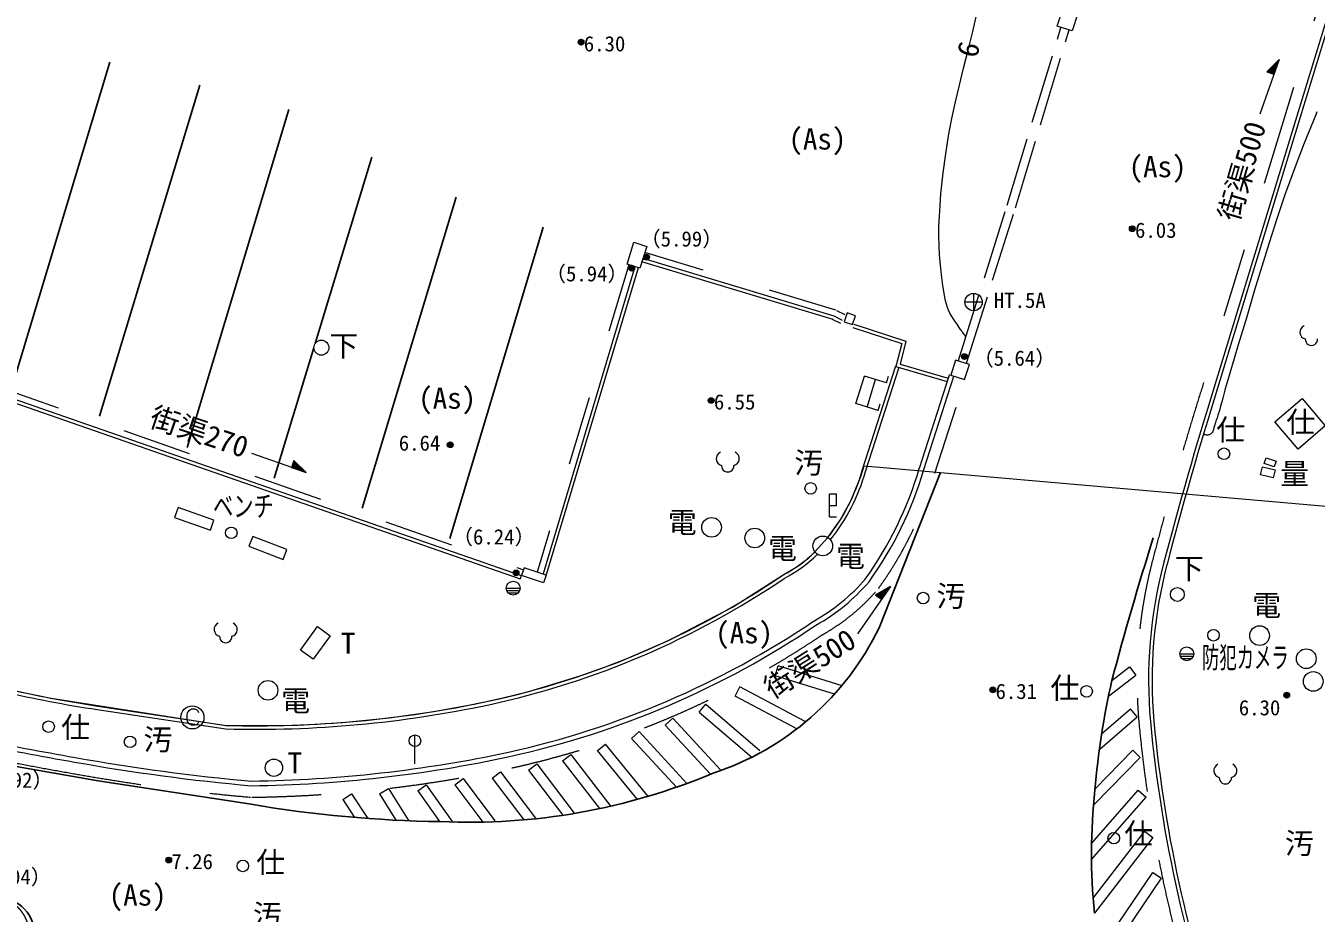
# Model space of a CAD drawing. Units: millimetres, scale not verified. Extents: x -205696 to 203092, y -138500 to 138701.
# Drawn here: x 1681 to 57460, y -45697 to -7337 of the extents above; entities that cross this region are included whole.
import ezdxf
from ezdxf.enums import TextEntityAlignment as Align

# ---------------------------------------------------------------- set-up
doc = ezdxf.new("R2010")
doc.units = ezdxf.units.MM
doc.header["$LTSCALE"] = 500
doc.header["$PDMODE"] = 32
doc.header["$PDSIZE"] = 250
doc.linetypes.add('DASHED', pattern=[7.5, 6, -1.5])
doc.linetypes.add('DASHED_SPACED', pattern=[12, 6, -6])
for name, color, linetype, lineweight in [('0-0_S-SUV', 7, 'Continuous', 13), ('0-1_S-SUV-SRVR', 7, 'Continuous', 13), ('0-4_S-SUV-TTL', 7, 'Continuous', 13), ('0-A', 1, 'Continuous', 15)]:
    doc.layers.add(name, color=color, linetype=linetype, lineweight=lineweight)
doc.styles.add('ＭＳ ゴシック', font='')
doc.styles.get('ＭＳ ゴシック').set_extended_font_data('MS Gothic')

msp = doc.modelspace()

# ---------------------------------------------------------------- linework, layer by layer
at = {"layer": '0-0_S-SUV', "linetype": 'DASHED_SPACED'}
for p, q in [((59998.2, 1468.1), (56089.1, -11282)), ((-39416.5, -9049.3), (23188.4, -30850.8)), ((56088.8, -11283), (52578.7, -22809.1)), ((36696.1, -19636.3), (28442.1, -17135.2)), ((27745.4, -17669.7), (23778.9, -30950.5)), ((37101.7, -19831.3), (36736.7, -19652.3)), ((40971.8, -26671.9), (42269.9, -22637.9))]:
    msp.add_line(p, q, dxfattribs=at)
at = {"layer": '0-0_S-SUV'}
for p, q in [((60619.7, 1277.6), (56710.6, -11472.6)), ((55856, -8793.4), (55022.9, -11150.5)), ((-39554.6, -9445.9), (23050.2, -31247.5)), ((-39505.3, -9304.3), (23099.6, -31105.8)), ((56710.6, -11472.3), (53200.5, -22998.5)), ((28003, -17750.5), (24037.6, -31027.8)), ((28146.2, -17795.4), (24181.3, -31070.7)), ((36574.3, -20038.2), (28316.4, -17536)), ((36916.8, -20208.4), (36551.8, -20029.4)), ((37838, -26563.8), (39293.1, -22041.8)), ((37980.8, -26609.8), (39435.8, -22087.7)), ((37565.1, -23668.5), (37932.1, -22476.5)), ((38887.8, -22770.7), (37932.1, -22476.5)), ((38043, -23815.6), (38410, -22623.6)), ((38887.8, -22770.7), (38976.1, -22484)), ((40305.5, -26457.5), (41603.5, -22423.5)), ((40495.8, -26518.8), (41793.9, -22484.7)), ((41664.9, -22438.7), (41603.5, -22423.5)), ((41749.6, -22622.5), (41760.9, -22625.7)), ((38520.8, -23962.7), (37565.1, -23668.5)), ((38520.8, -23962.7), (38609.1, -23676)), ((13804.1, -26653.2), (11445.2, -25825.1)), ((36725.8, -28069.8), (36725.8, -27569.8)), ((36425.8, -28069.8), (36725.8, -28069.8)), ((36425.8, -28569.8), (36725.8, -28569.8)), ((23099.6, -31105.8), (23050.2, -31247.5)), ((23216.6, -30761.8), (23103.5, -31093)), ((24058.5, -31419), (23103.5, -31093)), ((24171.6, -31087.8), (23216.6, -30761.8)), ((24171.6, -31087.8), (24058.5, -31419)), ((22449.6, -31647.8), (23049.6, -31647.8)), ((22466.7, -31747.8), (23032.4, -31747.8)), ((22719.5, -31647.8), (23049.6, -31647.8)), ((39055.3, -31569.6), (37635.6, -33627.4)), ((22526, -31847.8), (22973.2, -31847.8)), ((51565, -34480.9), (52165, -34481)), ((51582.1, -34581), (52147.8, -34581)), ((51834.9, -34480.9), (52165, -34481)), ((34066.5, -35437.7), (34199.7, -35007.9)), ((36965.8, -35864.9), (34199.7, -35007.9)), ((51641.4, -34681), (52088.6, -34681)), ((36632.4, -36232.8), (34066.5, -35437.7)), ((48485.9, -36311), (49669, -35404)), ((32337.5, -36312.8), (32547.7, -35914.9)), ((35374.7, -37407.9), (32547.7, -35914.9)), ((4792.5, -36745.5), (10352.6, -37578.5)), ((30786.3, -37003), (31078.7, -36660.9)), ((31078.7, -36660.9), (33414.7, -38657)), ((35015.9, -37727.3), (32337.5, -36312.8)), ((4770.3, -36893.8), (10330.4, -37726.9)), ((29313.9, -37567), (29644.6, -37261.9)), ((31703.7, -39494), (29644.6, -37261.9)), ((30786.3, -37003), (33067, -38951.8)), ((48104.9, -38600), (49721, -37205)), ((48184.4, -37936.9), (49426.9, -36864.3)), ((49721, -37205), (49426.9, -36864.3)), ((27864.2, -38142.3), (28195.6, -37837.9)), ((28195.6, -37837.9), (30260.6, -40087)), ((31274.9, -39692.9), (29313.9, -37567)), ((18502.5, -39242.9), (18502.5, -37992.9)), ((26393, -38668.5), (26741.6, -38383.9)), ((28603.6, -40665), (26741.6, -38383.9)), ((27864.2, -38142.3), (29802.3, -40253.2)), ((24884.3, -39107.9), (25240.6, -38832.9)), ((25240.6, -38832.9), (26976.6, -41082)), ((28115.9, -40779.1), (26393, -38668.5)), ((49850, -38967), (47858.9, -41003)), ((49528.2, -38652.4), (47901.9, -40315.4)), ((49528.2, -38652.4), (49850, -38967)), ((21839.8, -39863.6), (22198.5, -39591.9)), ((22198.5, -39591.9), (23714.5, -41594)), ((23411.3, -39513.2), (23769.6, -39240.9)), ((23411.3, -39513.2), (24893.7, -41464.1)), ((23769.6, -39240.9), (25386.6, -41369)), ((24884.3, -39107.9), (26481.8, -41177.4)), ((18619.7, -40404.3), (18987.5, -40144.9)), ((18987.5, -40144.9), (20106.5, -41732)), ((20224.4, -40149.8), (20584.5, -39879.9)), ((20224.4, -40149.8), (21431, -41760.1)), ((20584.5, -39879.9), (21950.5, -41703)), ((21839.8, -39863.6), (23203.3, -41664.2)), ((15380.5, -40783.7), (15755.4, -40534.9)), ((15755.4, -40534.9), (16465.4, -41604.9)), ((16975.8, -40536.7), (17358.5, -40299.9)), ((16975.8, -40536.7), (17680.7, -41676.1)), ((17358.5, -40299.9), (18221.5, -41695)), ((18619.7, -40404.3), (19559.7, -41737.4)), ((47748.9, -43370.1), (50108.9, -40677)), ((47768.6, -42664.9), (49770.5, -40380.4)), ((49770.5, -40380.4), (50108.9, -40677)), ((15380.5, -40783.7), (15893, -41556.2)), ((50042.3, -42147.6), (47806.5, -45053.3)), ((50042.3, -42147.6), (50398.9, -42422.1)), ((50398.9, -42422.1), (47878.9, -45697.1)), ((48172.9, -47221.1), (50394.9, -43937.1)), ((50394.9, -43937.1), (50767.7, -44189.3)), ((48333.1, -47787.4), (50767.7, -44189.3))]:
    msp.add_line(p, q, dxfattribs=at)
at = {"layer": '0-0_S-SUV', "linetype": 'DASHED'}
for p, q in [((44457.1, -15202), (46781.1, -7513.9)), ((42350.9, -21914.8), (44455.9, -15205.7))]:
    msp.add_line(p, q, dxfattribs=at)
at = {"layer": '0-0_S-SUV', "lineweight": 25}
for p, q in [((1087.3, -22923.6), (5314.4, -8914.4)), ((9209.4, -9903.4), (4861.3, -24216.6)), ((8654.4, -25564.7), (13054.5, -10961.5)), ((16634.5, -13014.5), (14191.2, -21064.3)), ((16218.5, -28194.7), (20278.6, -14741.5)), ((24051.6, -16048.6), (20013.5, -29505.8)), ((14132.5, -21257.6), (12422.4, -26891.7)), ((38562.8, -33357.9), (41219.9, -26652.8))]:
    msp.add_line(p, q, dxfattribs=at)
at = {"layer": '0-0_S-SUV'}
for points in [[(60476.2, 1321.6), (56567.1, -11428.6), (53057.1, -22954.8)], [(42613.1, -7576.3), (42823.8, -6694.6)], [(42321.5, -20769), (42280.9, -20720.5), (42245.6, -20677.2), (42214.6, -20638.1), (42186.8, -20601.8), (42161.2, -20567.1), (42136.7, -20532.9), (42112.3, -20497.9), (42086.9, -20460.9), (42059.4, -20420.6), (42028.9, -20375.8), (41936, -20240.6), (41849.7, -20113.7), (41769.9, -19992.4), (41696.9, -19873.9), (41630.6, -19755.4), (41571.2, -19634.1), (41518.8, -19507.3), (41473.4, -19372.3), (41435.2, -19226.1), (41404.1, -19066.1), (41327, -18569.3), (41264, -18106.8), (41215, -17670), (41179.7, -17250.1), (41157.8, -16838.5), (41149.1, -16426.4), (41153.1, -16005.1), (41169.8, -15565.9), (41198.8, -15100.1), (41239.8, -14599), (41333.4, -13698.4), (41444.2, -12867), (41571.1, -12088.1), (41713.2, -11344.9), (41869.2, -10620.6), (42038.3, -9898.4), (42219.3, -9161.5), (42411.3, -8393), (42613.1, -7576.3)], [(57493.5, -11057), (57441.7, -11183.6), (56943.2, -12408.9), (56503.6, -13553), (56111.4, -14637.2), (55755.1, -15683.1), (55423.2, -16712.2), (55104.1, -17745.9), (54786.2, -18805.6), (54458.1, -19913)], [(36982.8, -20073.7), (36617.8, -19894.7), (28548.7, -17449.6), (28363.6, -17441.6)], [(54458.1, -19913), (54108.1, -21089.3), (53724.7, -22356.2), (53664.1, -22558.3), (53610.1, -22746.2), (53560.9, -22923.4), (53515, -23093.5), (53470.5, -23260), (53426, -23426.5), (53379.6, -23596.4), (53329.7, -23773.4), (53274.7, -23961), (53212.9, -24162.7), (53193.9, -24222.7), (53176, -24278.3), (53158.9, -24330.5), (53142.4, -24380.5), (53126.2, -24429.3), (53110.1, -24478.2), (53093.7, -24528.2), (53076.9, -24580.4), (53059.2, -24636.1), (53040.6, -24696.2), (53034.8, -24716.8), (53030.3, -24736.2), (53026.7, -24754.6), (53023.4, -24772.4), (53020.1, -24789.7), (53016.4, -24806.9), (53011.8, -24824.1), (53005.9, -24841.6), (52998.4, -24859.7), (52988.7, -24878.6), (52973.4, -24903.9), (52957.1, -24926.8), (52939.7, -24947.3), (52921, -24965.4), (52900.9, -24981.2), (52879.3, -24994.6), (52856, -25005.8)], [(37428.7, -20378.4), (39546.8, -21063.2), (39291.7, -22067.5), (41511.4, -22709.7)], [(37474.8, -20235.7), (39726.9, -20963.7), (39472.8, -21963.7), (41557.4, -22566.9)], [(52856, -25005.8), (52830.9, -25014.6), (52803.8, -25021.3), (52774.6, -25025.8), (52753.3, -25027.6), (52733.4, -25028.1), (52714.6, -25027.4), (52696.7, -25025.4), (52679.2, -25022.3), (52661.8, -25018), (52644.3, -25012.6), (52626.4, -25006.1), (52607.7, -24998.5), (52587.9, -24989.8)], [(36425.8, -28569.8), (36425.8, -27569.8), (36725.8, -27569.8)], [(48628, -35635), (49395.2, -35046.8), (49669, -35404)], [(9138.3, -37440.1), (9113.6, -37490.7), (9058.5, -37548), (8977.5, -37573.9), (8840.3, -37573.9), (8781.8, -37545.8), (8729, -37491.8), (8672.8, -37407.4), (8649.1, -37301.7), (8649.1, -37136.4), (8675, -37027.3), (8702, -36993.6), (8759.3, -36916), (8836.9, -36863.1), (8976.4, -36862), (9057.4, -36887.9), (9112.5, -36943), (9141.7, -37027.3)]]:
    msp.add_lwpolyline(points, dxfattribs=at)
for points in [[(46267, -7348.5), (46507, -6596.5), (47153.9, -6803), (46913.9, -7555)], [(55856, -8793.4), (55330.6, -9328.7), (55629.5, -9434.3)], [(27668.7, -17645.6), (27966.7, -16695.6), (28525, -16870.7), (28227, -17820.8)], [(37547.8, -19869.7), (37181.8, -19748.7), (37056, -20129.4), (37422, -20250.4)], [(41664.9, -22438.7), (42262.9, -22631.7), (42472.2, -21983.3), (41874.1, -21790.3)], [(57855.1, -24626.8), (56677.1, -25633.8), (55672.1, -24458.2), (56850.2, -23451.2)], [(13804.1, -26653.2), (13267.7, -26128.9), (13162.7, -26428)], [(55646.1, -26402.8), (55211.1, -26255.8), (55293.7, -26011.4), (55728.7, -26158.4)], [(55604.1, -26871.8), (55057.1, -26744.8), (55135.2, -26408.3), (55682.2, -26535.3)], [(8111.3, -28585.7), (9658.4, -29138.7), (9811.3, -28711), (8264.2, -28158)], [(11325.4, -29837.8), (12799.4, -30404.8), (12964.1, -29976.6), (11490.1, -29409.6)], [(39055.3, -31569.6), (38408.4, -31949.1), (38669.3, -32129.1)], [(13554.4, -34323.8), (14286.4, -33308.8), (14838.8, -33707.2), (14106.8, -34722.2)]]:
    msp.add_lwpolyline(points, close=True, dxfattribs=at)
at = {"layer": '0-0_S-SUV', "linetype": 'DASHED'}
msp.add_lwpolyline([(41996.9, -21803.7), (44101.9, -15094.6), (46426, -7406.5)], dxfattribs=at)
at = {"layer": '0-0_S-SUV', "lineweight": 25}
msp.add_lwpolyline([(-143.8, -39107.9), (4813.3, -39980.9), (11422.4, -40989.9)], dxfattribs=at)
at = {"layer": '0-0_S-SUV'}
for centre, radius in [((25683.7, -8046.5), 125), ((25683.7, -8046.5), 100), ((25683.7, -8046.5), 75), ((25683.7, -8046.5), 50), ((25683.7, -8046.5), 25), ((25683.7, -8046.5), 10), ((49511, -16106.7), 125), ((49511, -16106.7), 100), ((49511, -16106.7), 75), ((49511, -16106.7), 50), ((49511, -16106.7), 25), ((49511, -16106.7), 10), ((28515, -17340.5), 125), ((28515, -17340.5), 100), ((28515, -17340.5), 75), ((28515, -17340.5), 50), ((27870.7, -17816.2), 125), ((27870.7, -17816.2), 100), ((27870.7, -17816.2), 75), ((27870.7, -17816.2), 50), ((27870.7, -17816.2), 25), ((27870.7, -17816.2), 10), ((28515, -17340.5), 25), ((28515, -17340.5), 10), ((14457.5, -21250.6), 325), ((42252, -21636), 125), ((42252, -21636), 100), ((42252, -21636), 75), ((42252, -21636), 50), ((42252, -21636), 25), ((42252, -21636), 10), ((31307.7, -23530.7), 125), ((31307.7, -23530.7), 100), ((31307.7, -23530.7), 75), ((31307.7, -23530.7), 50), ((31307.7, -23530.7), 25), ((31307.7, -23530.7), 10), ((20026.5, -25447.7), 125), ((20026.5, -25447.7), 100), ((20026.5, -25447.7), 75), ((20026.5, -25447.7), 50), ((20026.5, -25447.7), 25), ((20026.5, -25447.7), 10), ((53474, -25836.8), 250), ((35607.8, -27331.8), 250), ((31324.7, -29017.8), 425), ((10563.4, -29255.7), 250), ((33192.7, -29478.8), 425), ((36131.8, -29821.8), 425), ((36131.8, -29821.8), 425), ((22871.6, -30987.8), 125), ((22871.6, -30987.8), 100), ((22871.6, -30987.8), 75), ((22871.6, -30987.8), 50), ((22871.6, -30987.8), 25), ((22871.6, -30987.8), 10), ((22749.6, -31647.8), 300), ((51459, -31916.9), 300), ((40467.8, -32074.9), 250), ((53021, -33681.9), 250), ((55011, -33697.9), 425), ((51865, -34480.9), 300), ((57032.1, -34696), 425), ((12149.4, -36061.8), 425), ((57331.1, -35677), 425), ((43480.9, -36041.9), 125), ((43480.9, -36041.9), 100), ((43480.9, -36041.9), 75), ((43480.9, -36041.9), 50), ((43480.9, -36041.9), 25), ((43480.9, -36041.9), 10), ((47535.9, -36110), 250), ((56186.1, -36274), 125), ((56186.1, -36274), 100), ((56186.1, -36274), 75), ((56186.1, -36274), 50), ((56186.1, -36274), 25), ((8880.3, -37231.9), 500), ((8880.3, -37231.9), 500), ((56186.1, -36274), 10), ((2665.2, -37633.8), 250), ((6186.3, -38287.9), 250), ((18502.5, -38242.9), 250), ((12405.4, -39411.9), 375), ((48709.9, -42454.1), 250), ((7857.3, -43397.9), 125), ((7857.3, -43397.9), 100), ((7857.3, -43397.9), 75), ((7857.3, -43397.9), 50), ((7857.3, -43397.9), 25), ((7857.3, -43397.9), 10), ((11062.3, -43656), 250)]:
    msp.add_circle(centre, radius, dxfattribs=at)
for centre, radius, start, end in [((57056.1, -20581.8), 299.4, 113.44818, 257.28162), ((57256.9, -20890), 267.2, 176.52841, 3.47123), ((200741.4, -69483.2), 154840.4, 162.51281, 165.45132), ((200741.4, -69483.2), 154690.4, 162.51281, 165.45132), ((31822.4, -26049.4), 299.4, 113.44818, 257.28162), ((32223.9, -26049.4), 299.4, 282.71802, 66.55145), ((32023.2, -26357.6), 267.2, 176.52841, 3.47123), ((29700.4, -24211), 8470.9, 321.75302, 343.84436), ((29700.4, -24211), 8620.9, 321.75302, 343.84436), ((25157.8, -22045.7), 15777, 324.29602, 343.74161), ((25157.8, -22045.7), 15977, 324.29602, 343.74161), ((31640, -25805.2), 5960.9, 297.54698, 314.23156), ((31640, -25805.2), 6110.9, 297.54698, 314.23156), ((70061.1, -35630.6), 19846.7, 165.27769, 185.16412), ((70061.1, -35630.6), 19696.7, 165.27769, 185.16412), ((14021.4, -1071.2), 36280, 282.1591, 304.13938), ((14021.4, -1071.2), 36430, 282.1591, 304.13938), ((31770.7, -25922), 8175.1, 299.04469, 319.42219), ((31770.7, -25922), 8375.1, 299.04469, 319.42219), ((10121.8, -33433.8), 299.4, 113.44818, 257.28162), ((10523.3, -33433.8), 299.4, 282.71802, 66.55145), ((14300.8, -1337.1), 38294.7, 282.42681, 304.018), ((14300.8, -1337.1), 38494.7, 282.42681, 304.018), ((10322.5, -33742), 267.2, 176.52841, 3.47123), ((12714.3, 15827.3), 53316.3, 256.95865, 261.43117), ((12714.3, 15827.3), 53166.3, 256.95865, 261.43117), ((11653.1, 10294), 48039.1, 268.42223, 282.06536), ((11652.8, 10293.9), 47889.1, 268.42223, 282.06536), ((11653.1, 10294), 47889.1, 268.42223, 282.06536), ((31887.6, 120688), 162103, 256.92275, 260.02771), ((31887.6, 120688), 162303, 256.92275, 260.02771), ((108939.8, -31925), 58901.5, 185.35002, 200.06079), ((108939.8, -31925), 58751.5, 185.35002, 200.06079), ((19088.3, 46238.3), 86562.1, 259.83838, 264.94159), ((10707.3, 16387.6), 56378.3, 270.74032, 282.11796), ((10707.3, 16387.6), 56578.3, 270.74032, 282.11796), ((19088.3, 46238.3), 86762.1, 259.83838, 264.94159), ((53334.5, -39532.5), 299.4, 113.44818, 257.28162), ((53736, -39532.5), 299.4, 282.71802, 66.55145), ((53535.3, -39840.7), 267.2, 176.52841, 3.47123)]:
    msp.add_arc(centre, radius, start, end, dxfattribs=at)
at = {"layer": '0-0_S-SUV', "linetype": 'DASHED_SPACED'}
for centre, radius, start, end in [((200741.4, -69483.2), 155340.5, 162.51281, 165.45132), ((25157.8, -22045.7), 16477, 324.29602, 343.74161), ((70061.1, -35630.6), 20346.7, 165.27769, 185.16412), ((31770.7, -25922), 8875.1, 299.04469, 319.42219), ((14300.8, -1337.1), 38994.7, 282.42681, 304.018), ((31887.6, 120688), 162803, 256.92275, 260.02771), ((108939.8, -31925), 59401.5, 185.35002, 200.06079), ((10707.3, 16387.6), 57078.3, 270.74032, 282.11796), ((19088.3, 46238.3), 87262.1, 259.83838, 264.94159), ((107.3, -46675.8), 1744.2, 335.02983, 48.77875)]:
    msp.add_arc(centre, radius, start, end, dxfattribs=at)
at = {"layer": '0-0_S-SUV', "lineweight": 25}
for centre, radius, start, end in [((181735.9, -70925.3), 137706.6, 162.47894, 165.15104), ((27594.4, -28078.5), 12172.8, 288.1916, 334.29749), ((81863.7, -43202), 34086.2, 167.17363, 175.2426), ((20843.9, -14493.7), 27272.8, 267.38049, 292.75921), ((73254.4, -43112.4), 25506.8, 173.83917, 185.81596), ((20359.5, 11635.6), 53379, 260.36173, 269.18207), ((525.3, -46547.8), 1508.7, 339.46749, 80.9285)]:
    msp.add_arc(centre, radius, start, end, dxfattribs=at)
at = {"layer": '0-0_S-SUV'}
for p in [(25683.7, -8046.5), (49511, -16106.7), (28515, -17340.5), (27870.7, -17816.2), (42252, -21636), (31307.7, -23530.7), (20026.5, -25447.7), (22871.6, -30987.8), (43480.9, -36041.9), (56186.1, -36274), (7857.3, -43397.9)]:
    msp.add_point(p, dxfattribs=at)
for points in [[(55856, -8793.4), (55330.6, -9328.7), (55629.5, -9434.3)], [(13804.1, -26653.2), (13267.7, -26128.9), (13162.7, -26428)], [(39055.3, -31569.6), (38408.4, -31949.1), (38669.3, -32129.1)]]:
    msp.add_solid(points, dxfattribs=at)
at = {"layer": '0-1_S-SUV-SRVR'}
msp.add_circle((42651.7, -19280.6), 375, dxfattribs=at)
at = {"layer": '0-4_S-SUV-TTL'}
for p, q in [((42651.7, -18905.6), (42651.7, -19655.6)), ((43026.7, -19280.6), (42276.7, -19280.6))]:
    msp.add_line(p, q, dxfattribs=at)
at = {"layer": '0-A'}
for points in [[(37769.3, -26815.8), (37914.1, -26364.1), (92038.7, -31091.4)], [(2777.3, -36399.9), (10334.2, -37577), (12052.5, -37588.9), (13447.3, -37568.6), (15376.3, -37452.2), (17388.8, -37252.2), (19325.4, -36976.2), (21132.8, -36649.7), (22307.4, -36391.5), (23421.3, -36113), (25638.9, -35442.2), (27299.4, -34850.9), (29469.5, -33915.9), (32234, -32462.6), (34382, -31099.2), (34980.4, -30745.9), (35531, -30329), (35794.3, -30080.1), (36353, -29455), (36880.8, -28702.5), (37342.8, -27878.7), (37769.3, -26815.8)], [(-23389.2, -27383.1), (-20901.9, -28638.1), (-19554.6, -29338.3), (-18140.1, -30023.4), (-16471.4, -30783.8), (-14902.1, -31446.8), (-13282, -32083.4), (-11737.1, -32644.8), (-9677.2, -33349.8), (-7864.8, -33933.3), (-6269.1, -34401.9), (-4310.8, -34921.3), (-2262, -35394.2), (-631.7, -35715.6), (717.1, -35967.7), (1579.4, -36159), (2777.3, -36399.9)]]:
    msp.add_lwpolyline(points, dxfattribs=at)

# ---------------------------------------------------------------- texts
at = {"layer": '0-0_S-SUV', "style": 'ＭＳ ゴシック'}
for s, height, p in [('6.30', 659.8, (25801.3, -8640.2)), ('(As)', 916.4, (34652.3, -12959.1)), ('(As)', 916.4, (49356.4, -14157.3)), ('（5.99）', 659.8, (28225.3, -17076.8)), ('6.03', 659.8, (49628.7, -16700.4)), ('（5.94）', 659.8, (24130.7, -18582.1)), ('下', 916.4, (14798.5, -21902.4)), ('（5.64）', 659.8, (42619.9, -22230.2)), ('(As)', 916.4, (18648.3, -24166)), ('6.55', 659.8, (31425.4, -24124.4)), ('仕', 916.4, (56167.5, -25198.8)), ('仕', 916.4, (53140.7, -25532.4)), ('6.64', 659.8, (17802.5, -25900.1)), ('汚', 916.4, (34903.8, -26958.6)), ('量', 916.4, (55903.7, -27433.1)), ('電', 916.4, (29431, -29532.7)), ('（6.24）', 659.8, (20111.7, -29955.8)), ('電', 916.4, (33764.2, -30658.2)), ('電', 916.4, (36703.2, -31001.2)), ('下', 916.4, (51349.8, -31528.8)), ('汚', 916.4, (41049, -32719.4)), ('電', 916.4, (54694.8, -33126.7)), ('(As)', 916.4, (31485, -34307.7)), ('T', 916.4, (15302.8, -34759)), ('仕', 916.4, (45971, -36695.7)), ('電', 916.4, (12720.8, -37241.3)), ('6.31', 659.8, (43598.5, -36635.7)), ('6.30', 659.8, (54114.7, -37342.2)), ('仕', 916.4, (3207.4, -38393.4)), ('汚', 916.4, (6772.7, -38923.3)), ('T', 916.4, (12997.9, -39929.1)), ('（6.92）', 659.8, (-725.7, -40473.3)), ('仕', 916.4, (49162.1, -42990.8)), ('汚', 916.4, (56110.9, -43405.4)), ('仕', 916.4, (11639.6, -44230.3)), ('7.26', 659.8, (7974.9, -43991.7)), ('（7.04）', 659.8, (-798.5, -44654)), ('(As)', 916.4, (5269, -45643)), ('汚', 916.4, (11503.9, -46504.8))]:
    msp.add_text(s, height=height, dxfattribs=at).set_placement(p, align=Align.BOTTOM_LEFT)
for s, rotation, p in [('6', 76.212, (43059.2, -8835.3)), ('街渠500', 73.759, (54348.9, -15919.4)), ('街渠270', 341.237, (6875.2, -24882.1)), ('街渠500', 32.17, (34105, -36687.1))]:
    msp.add_text(s, height=916.4, rotation=rotation, dxfattribs=at).set_placement(p, align=Align.BOTTOM_LEFT)
for s, width, p in [('ベンチ', 0.7, (9773.6, -28834)), ('防犯カメラ', 0.6, (52522.9, -35376.3))]:
    msp.add_text(s, height=916.4, dxfattribs=dict(at, width=width)).set_placement(p, align=Align.BOTTOM_LEFT)
at = {"layer": '0-1_S-SUV-SRVR', "style": 'ＭＳ ゴシック'}
msp.add_text('HT.5A', height=659.8, dxfattribs=at).set_placement((43526.7, -19730.6), align=Align.BOTTOM_LEFT)

doc.saveas('drawing.dxf')
